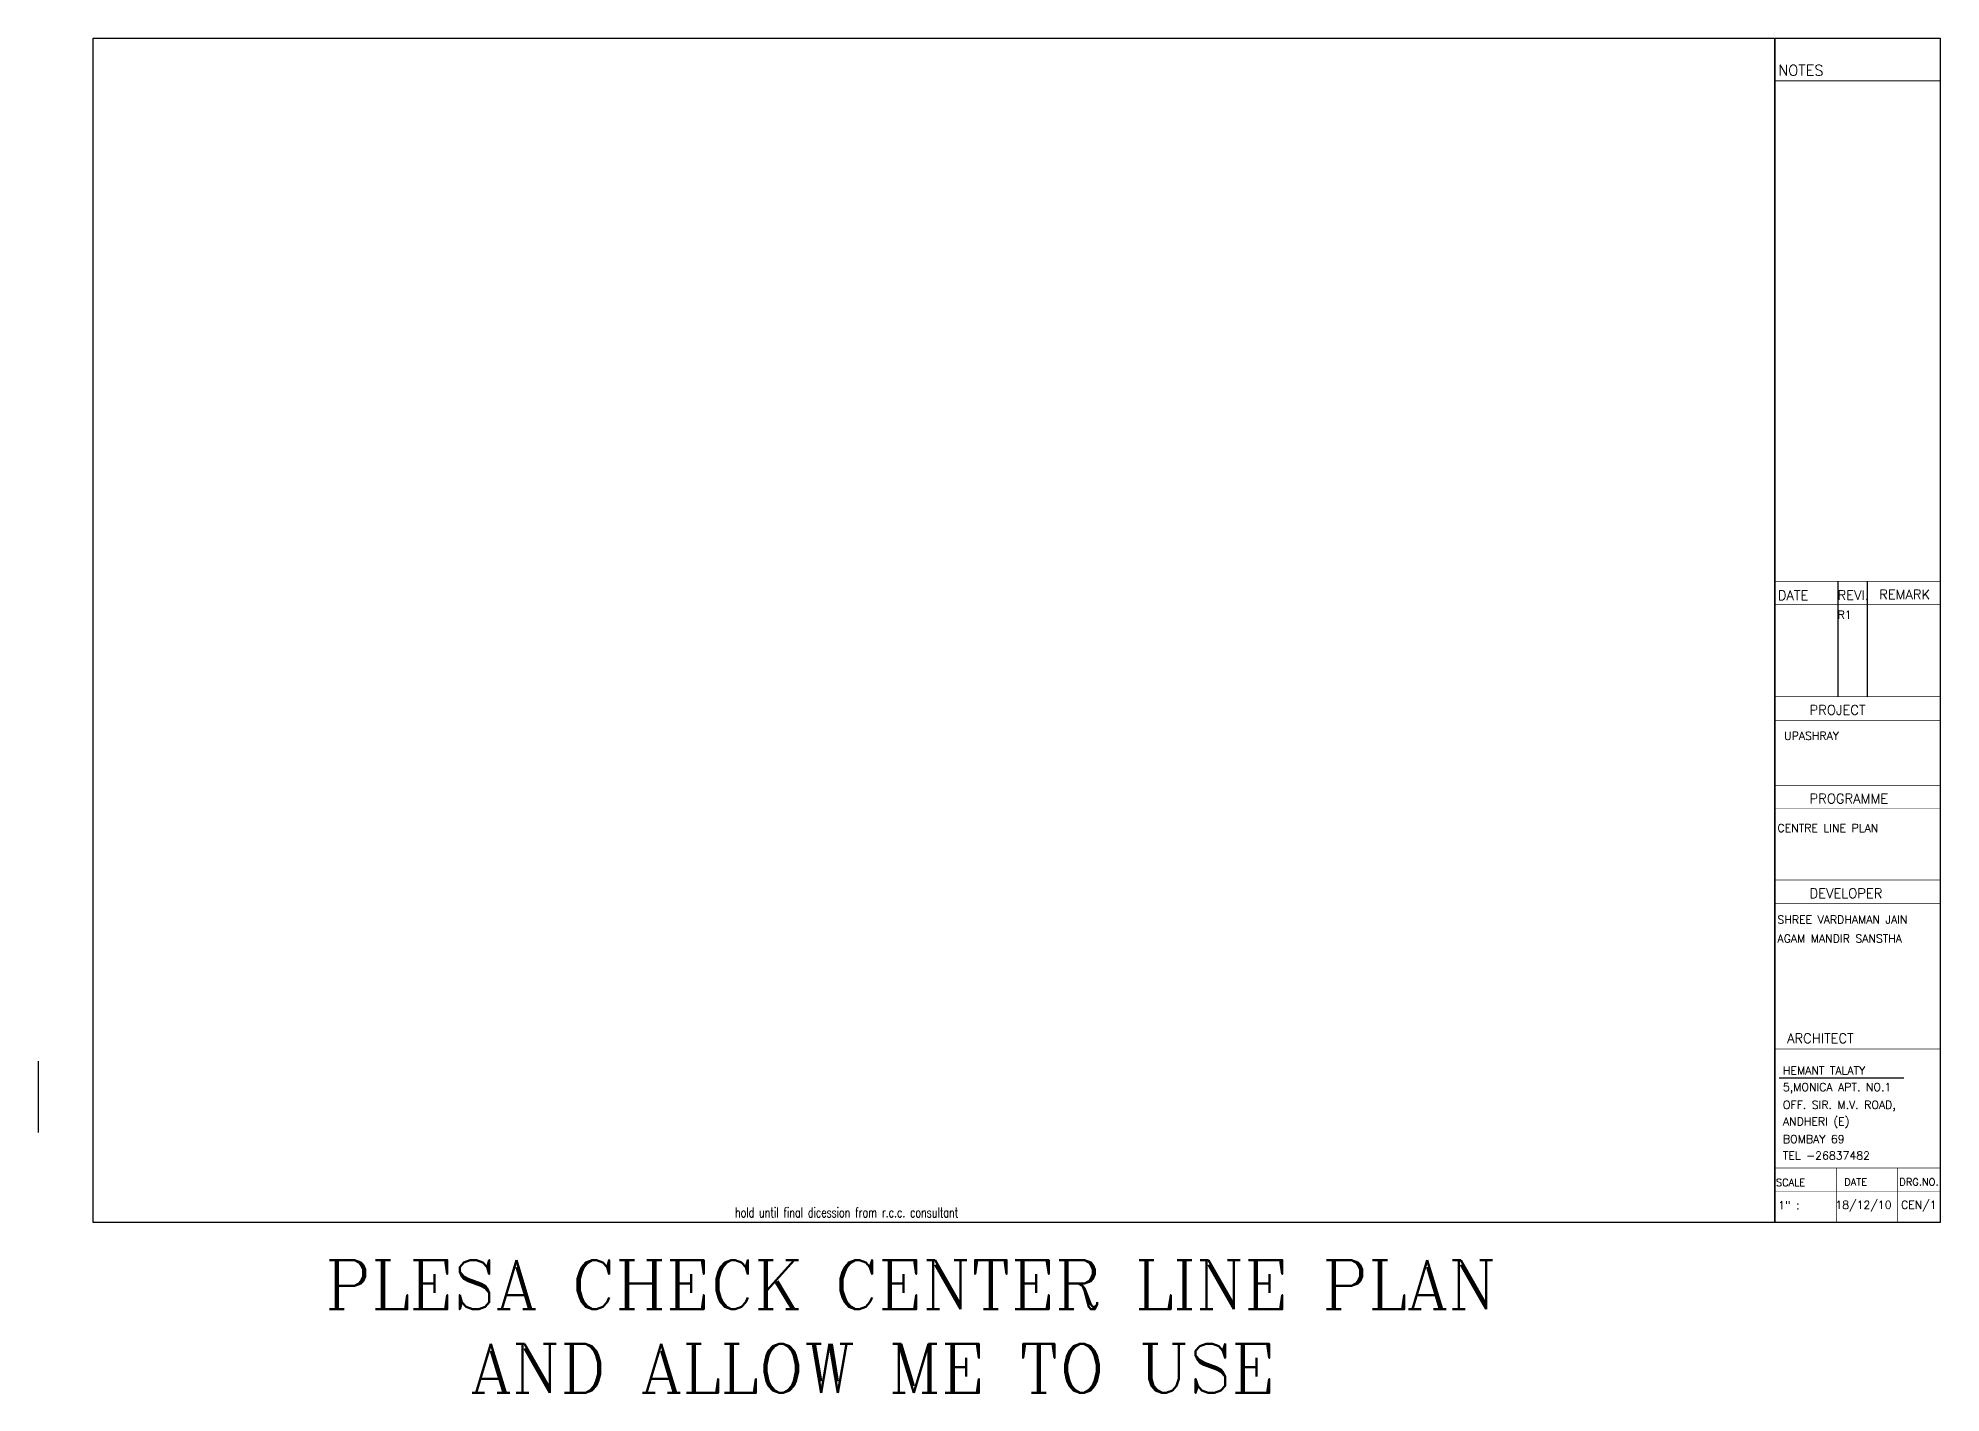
# Model space of a CAD drawing. Header units: inches. Extents: x 61991 to 161106, y 29687 to 64402.
# Drawn here: x 74243 to 76547, y 39291 to 40931 of the extents above; entities that cross this region are included whole.
import ezdxf
from ezdxf.enums import TextEntityAlignment as Align

# ---------------------------------------------------------------- set-up
doc = ezdxf.new("R2010")
doc.units = ezdxf.units.IN
doc.header["$MEASUREMENT"] = 0
doc.layers.add('COLUMN', color=1, linetype='Continuous')
doc.layers.add('text', color=4, linetype='Continuous')
doc.layers.add('S-BEAM', color=7, linetype='Continuous', lineweight=15)
doc.styles.add('romanc.shx', font='romanc.shx')
doc.styles.add('ROMANS', font='R.SHX', dxfattribs={"width": 0.7})

msp = doc.modelspace()

# ---------------------------------------------------------------- linework, layer by layer
msp.add_lwpolyline([(74309.9671, 40930.62302), (76346.34789, 40930.62302), (76346.34789, 39497.04103), (74309.9671, 39497.04103)], close=True)
at = {"layer": 'COLUMN'}
msp.add_line((74243.41494, 39692.2617), (74243.41494, 39605.8386), dxfattribs=at)
at = {"layer": 'text', "color": 7}
for p, q in [((76422.39105, 40273.03726), (76422.39105, 40133.30552)), ((76457.97678, 40273.03726), (76457.97678, 40133.30552)), ((76351.51165, 39671.94593), (76502.39179, 39671.94593))]:
    msp.add_line(p, q, dxfattribs=at)
msp.add_lwpolyline([(76346.34789, 40878.83145), (76346.34789, 40930.62302), (76546.18191, 40930.62302), (76546.18191, 39497.04103), (76346.34789, 39497.04103), (76346.34789, 40878.83145)], dxfattribs=at)
msp.add_lwpolyline([(76346.34789, 40878.83145), (76346.34789, 40930.62302), (76546.18191, 40930.62302), (76546.18191, 39497.04103), (76346.34789, 39497.04103), (76346.34789, 40878.83145)], dxfattribs=at)
for points, const_width in [([(76346.34789, 40878.83145), (76546.18191, 40878.83145)], 0.87443), ([(76346.34789, 40273.03726), (76546.88831, 40273.03726)], 0.78699), ([(76346.34789, 40244.70572), (76546.88831, 40244.70572)], 0.78699), ([(76346.34789, 40133.30552), (76546.18191, 40133.30552)], 0.78699), ([(76346.34789, 40104.97398), (76546.18191, 40104.97398)], 0.78699), ([(76346.34789, 40026.04611), (76546.18191, 40026.04611)], 0.78699), ([(76346.34789, 39997.71457), (76546.18191, 39997.71457)], 0.78699), ([(76346.34789, 39911.41215), (76546.18191, 39911.41215)], 0.78699), ([(76346.34789, 39883.08061), (76546.88831, 39883.08061)], 0.78699), ([(76346.34789, 39706.87897), (76546.88831, 39706.87897)], 0.78699), ([(76346.34789, 39562.89564), (76546.18191, 39562.89564)], 0.78699), ([(76421.1918, 39563.37118), (76421.1918, 39497.51657)], 0.78699), ([(76494.55179, 39562.71831), (76494.55179, 39496.8637)], 0.78699), ([(76346.34789, 39534.5641), (76546.18191, 39534.5641)], 0.78699)]:
    msp.add_lwpolyline(points, dxfattribs=dict(at, const_width=const_width))

# ---------------------------------------------------------------- texts
at = {"layer": 'S-BEAM', "linetype": 'Continuous', "style": 'ROMANS', "width": 0.7}
msp.add_text('hold until final dicession from r.c.c. consultant', height=12, dxfattribs=at).set_placement((75222.38396, 39509.22071), align=Align.MIDDLE_CENTER)
at = {"layer": 'S-BEAM', "char_height": 59.4196488, "width": 782297.9257824, "attachment_point": 1, "style": 'romanc.shx'}
for s, insert in [('PLESA CHECK CENTER LINE PLAN', (74591.03558, 39451.53672)), (' AND ALLOW ME TO USE', (74725.5297, 39350.17775))]:
    msp.add_mtext(s, dxfattribs=dict(at, insert=insert))
at = {"layer": 'text', "color": 7, "style": 'ROMANS'}
for s, height, p in [('NOTES', 12.914662, (76350.22349, 40885.21051)), ('DATE', 11.623196, (76349.83593, 40250.44687)), ('REVI.', 11.623196, (76422.14131, 40250.50649)), ('REMARK', 11.623196, (76472.45482, 40251.31573)), ('R1', 9.685996, (76422.14131, 40227.8865)), ('PROJECT', 11.623196, (76388.24188, 40111.58399)), ('UPASHRAY', 9.685996, (76357.42125, 40081.22061)), ('PROGRAMME', 11.623196, (76388.24188, 40004.32458)), ('CENTRE LINE PLAN', 9.6859965, (76349.40224, 39969.66935)), ('DEVELOPER', 11.623196, (76388.24188, 39889.69061)), ('SHREE VARDHAMAN JAIN', 9.6859965, (76349.40224, 39858.82656)), ('AGAM MANDIR SANSTHA', 9.6859965, (76349.40224, 39835.86412)), ('ARCHITECT', 11.623196, (76360.92098, 39714.15138)), ('HEMANT TALATY', 9.6859965, (76355.95567, 39676.10017)), ('5,MONICA APT. NO.1', 9.6859965, (76355.95567, 39656.12627)), ('OFF. SIR. M.V. ROAD,', 9.6859965, (76355.95567, 39634.61591)), ('ANDHERI (E)', 9.6859965, (76355.95567, 39614.64201)), ('TEL -26837482', 9.6859965, (76355.95567, 39573.15775)), ('BOMBAY 69', 9.685996, (76355.95567, 39593.13165)), ('SCALE', 8.717397, (76347.51308, 39541.17411)), ('DATE', 8.717397, (76430.21319, 39541.64965)), ('DRG.NO.', 8.717397, (76496.96676, 39541.78798)), ('1" :', 9.685996, (76350.22221, 39513.09803)), ('18/12/10', 9.685996, (76419.4587, 39513.57357)), ('CEN/1', 9.685996, (76498.90201, 39513.57357))]:
    msp.add_text(s, height=height, dxfattribs=at).set_placement(p)

doc.saveas('drawing.dxf')
